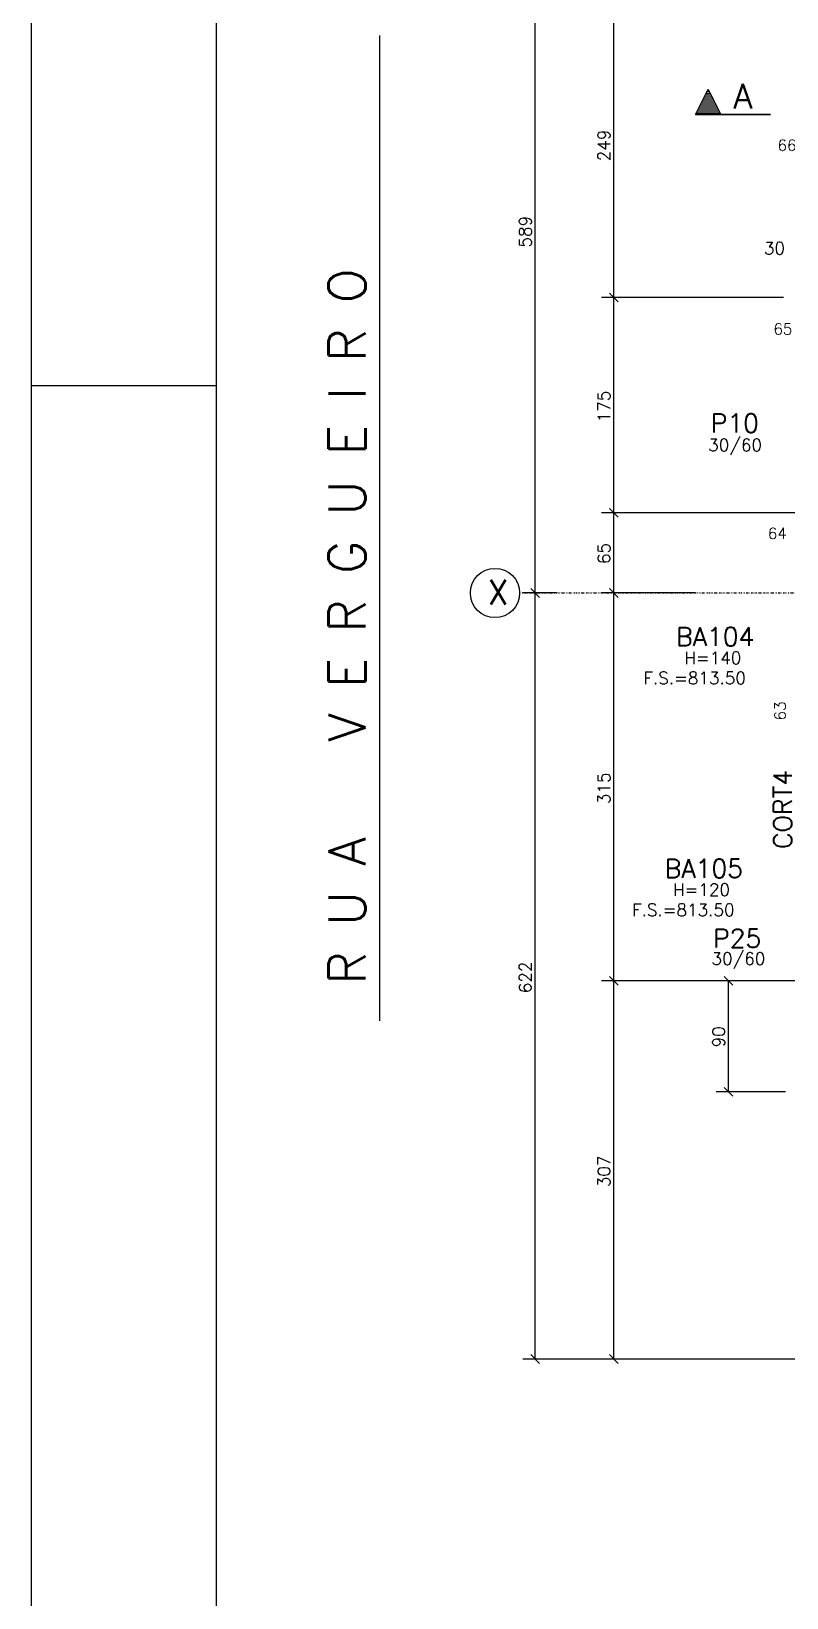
# Model space of a CAD drawing. Extents: x 880 to 7065, y 666 to 4166.
# Drawn here: x 880 to 1494, y 2069 to 3341 of the extents above; entities that cross this region are included whole.
import ezdxf

# ---------------------------------------------------------------- set-up
doc = ezdxf.new("R2010")
doc.units = 0
doc.header["$MEASUREMENT"] = 0
doc.linetypes.add('ESTILO_TQS_0004', pattern=[2, 0.5, -0.4, 0.1, -0.4, 0.1, -0.5])
for name, color, linetype in [('1', 1, 'CONTINUOUS'), ('2', 2, 'CONTINUOUS'), ('3', 3, 'CONTINUOUS'), ('4', 4, 'CONTINUOUS'), ('6', 6, 'CONTINUOUS'), ('9', 9, 'CONTINUOUS')]:
    doc.layers.add(name, color=color, linetype=linetype)
doc.styles.get("Standard").update_dxf_attribs({"font": 'ROMANS.SHX'})

msp = doc.modelspace()

# ---------------------------------------------------------------- linework, layer by layer
at = {"layer": '1', "linetype": 'Continuous'}
for p, q in [((1419.80602, 3273.484472), (1430.176817, 3294.226072)), ((1430.176817, 3294.226072), (1440.504162, 3273.571375)), ((1419.947068, 3273.571375), (1430.176817, 3294.030974)), ((1423.794816, 3281.462023), (1436.558871, 3281.462023)), ((1424.592565, 3283.05752), (1435.761122, 3283.05752)), ((1425.390319, 3284.653023), (1434.963362, 3284.653023)), ((1426.188068, 3286.24852), (1434.165613, 3286.24852)), ((1426.985816, 3287.844023), (1433.367864, 3287.844023)), ((1427.783565, 3289.439521), (1432.570116, 3289.439521)), ((1428.581319, 3291.035071), (1431.772367, 3291.035071)), ((1429.379068, 3292.630574), (1431.138019, 3292.630574)), ((1430.176817, 3294.03092), (1440.406613, 3273.571423)), ((1480.603771, 3273.484472), (1419.80602, 3273.484472)), ((1419.947068, 3273.571423), (1480.603771, 3273.571423)), ((1420.603768, 3275.079975), (1439.749913, 3275.079975)), ((1421.401517, 3276.675472), (1438.952116, 3276.675472)), ((1422.199265, 3278.270975), (1438.154368, 3278.270975)), ((1422.997068, 3279.866472), (1437.356619, 3279.866472)), ((1030.476824, 3053.259339), (880.474357, 3053.259339))]:
    msp.add_line(p, q, dxfattribs=at)
msp.add_lwpolyline([(880.474357, 665.886032), (7064.708681, 665.886032), (7064.708681, 4165.886032), (880.474357, 4165.886032), (880.474357, 665.886032)], dxfattribs=at)
at = {"layer": '2', "linetype": 'Continuous'}
for p, q in [((1357.006231, 3121.546238), (1349.935163, 3128.617306)), ((1357.006231, 3121.546238), (1349.935163, 3128.617306)), ((1357.006231, 2946.546238), (1349.935163, 2953.617306)), ((1357.006231, 2946.546238), (1349.935163, 2953.617306)), ((1293.21229, 2881.528966), (1286.141222, 2888.600034)), ((1293.21229, 2881.528966), (1286.141222, 2888.600034)), ((1357.006231, 2881.528966), (1349.935163, 2888.600034)), ((1357.006231, 2881.528966), (1349.935163, 2888.600034)), ((1357.006231, 2566.529008), (1349.935163, 2573.600076)), ((1357.006231, 2566.529008), (1349.935163, 2573.600076)), ((1450.161797, 2566.529008), (1443.090729, 2573.600076)), ((1450.161797, 2476.528954), (1443.090729, 2483.600022)), ((1293.21229, 2259.528966), (1286.141222, 2266.600034)), ((1357.006231, 2259.528966), (1349.935163, 2266.600034))]:
    msp.add_line(p, q, dxfattribs=at)
at = {"layer": '3', "linetype": 'Continuous'}
msp.add_circle((1256.995262, 2885.0645), 20, dxfattribs=at)
at = {"layer": '6', "linetype": 'Continuous'}
msp.add_line((1163.441018, 2537.539625), (1163.441018, 3337.838397), dxfattribs=at)
msp.add_lwpolyline([(1030.476824, 715.887607), (7014.713088, 715.887607), (7014.713088, 4115.886532), (1030.476824, 4115.886532), (1030.476824, 715.887607)], dxfattribs=at)
at = {"layer": '9', "linetype": 'Continuous'}
for p, q in [((1289.676756, 2885.0645), (1289.676756, 3474.0645)), ((1353.470697, 3125.081772), (1353.470697, 3374.081772)), ((1491.387814, 3125.081772), (1343.470697, 3125.081772)), ((1486.387814, 3125.081772), (1343.470697, 3125.081772)), ((1353.470697, 2950.081772), (1353.470697, 3125.081772)), ((1573.914466, 2950.081772), (1343.470697, 2950.081772)), ((1353.470697, 2885.0645), (1353.470697, 2950.081772)), ((1307.439875, 2885.0645), (1279.676756, 2885.0645)), ((1289.676756, 2263.0645), (1289.676756, 2885.0645)), ((1419.414986, 2885.0645), (1343.470697, 2885.0645)), ((1353.470697, 2570.064542), (1353.470697, 2885.0645)), ((1663.362552, 2570.064542), (1343.470697, 2570.064542)), ((1380.406799, 2570.064542), (1343.470697, 2570.064542)), ((1353.470697, 2263.0645), (1353.470697, 2570.064542)), ((1456.669266, 2570.064542), (1436.626263, 2570.064542)), ((1446.626263, 2480.064488), (1446.626263, 2570.064542)), ((1493.0315, 2480.064488), (1436.626263, 2480.064488)), ((1348.470697, 2263.0645), (1279.676756, 2263.0645)), ((1768.226181, 2263.0645), (1323.831364, 2263.0645)), ((1355.163008, 2263.0645), (1343.470697, 2263.0645))]:
    msp.add_line(p, q, dxfattribs=at)
at = {"layer": '9', "linetype": 'ESTILO_TQS_0004'}
msp.add_line((1276.995262, 2885.0645), (5396.070911, 2885.0645), dxfattribs=at)

# ---------------------------------------------------------------- texts
at = {"layer": '1', "linetype": 'Continuous'}
msp.add_text('A', height=20, dxfattribs=at).set_placement((1450.603771, 3278.484472))
at = {"layer": '2', "linetype": 'Continuous'}
for s, p in [('249', (1350.470697, 3235.581772)), ('589', (1286.676756, 3165.5645)), ('175', (1350.470697, 3023.581772)), ('65', (1350.470697, 2908.573136)), ('315', (1350.470697, 2713.564521)), ('622', (1286.676756, 2560.0645)), ('90', (1443.626263, 2516.064515)), ('307', (1350.470697, 2402.564521))]:
    msp.add_text(s, height=10, rotation=90, dxfattribs=at).set_placement(p)
msp.add_text('30', height=10, dxfattribs=at).set_placement((1475.371193, 3160.020201))
at = {"layer": '3', "linetype": 'Continuous'}
for s, height, p in [('66', 9, (1486.382064, 3244.103301)), ('65', 9, (1483.085334, 3094.926289)), ('30/60', 10, (1430.144707, 3000.182652)), ('64', 9, (1478.574652, 2928.944295)), ('H=140', 10, (1410.776477, 2827.393015)), ('F.S.=813.50', 10, (1377.597669, 2811.010733)), ('H=120', 10, (1401.556181, 2639.145293)), ('F.S.=813.50', 10, (1368.377373, 2622.76301)), ('30/60', 10, (1432.84399, 2583.118187))]:
    msp.add_text(s, height=height, dxfattribs=at).set_placement(p)
msp.add_text('63', height=9, rotation=90, dxfattribs=at).set_placement((1493.013004, 2781.58951))
at = {"layer": '4', "linetype": 'Continuous'}
for s, p in [('P10', (1432.144564, 3015.432634)), ('BA104', (1403.978613, 2842.113784)), ('BA105', (1394.758317, 2653.866061)), ('P25', (1434.096336, 2597.157161))]:
    msp.add_text(s, height=15, dxfattribs=at).set_placement(p)
msp.add_text('CORT4', height=15, rotation=90, dxfattribs=at).set_placement((1498.166132, 2677.164114))
at = {"layer": '6', "linetype": 'Continuous'}
msp.add_text('R U A   V E R G U E I R O', height=30, rotation=90, dxfattribs=at).set_placement((1151.80575, 2567.158988))
msp.add_text('X', height=20, dxfattribs=at).set_placement((1251.005978, 2875.70032))

doc.saveas('drawing.dxf')
